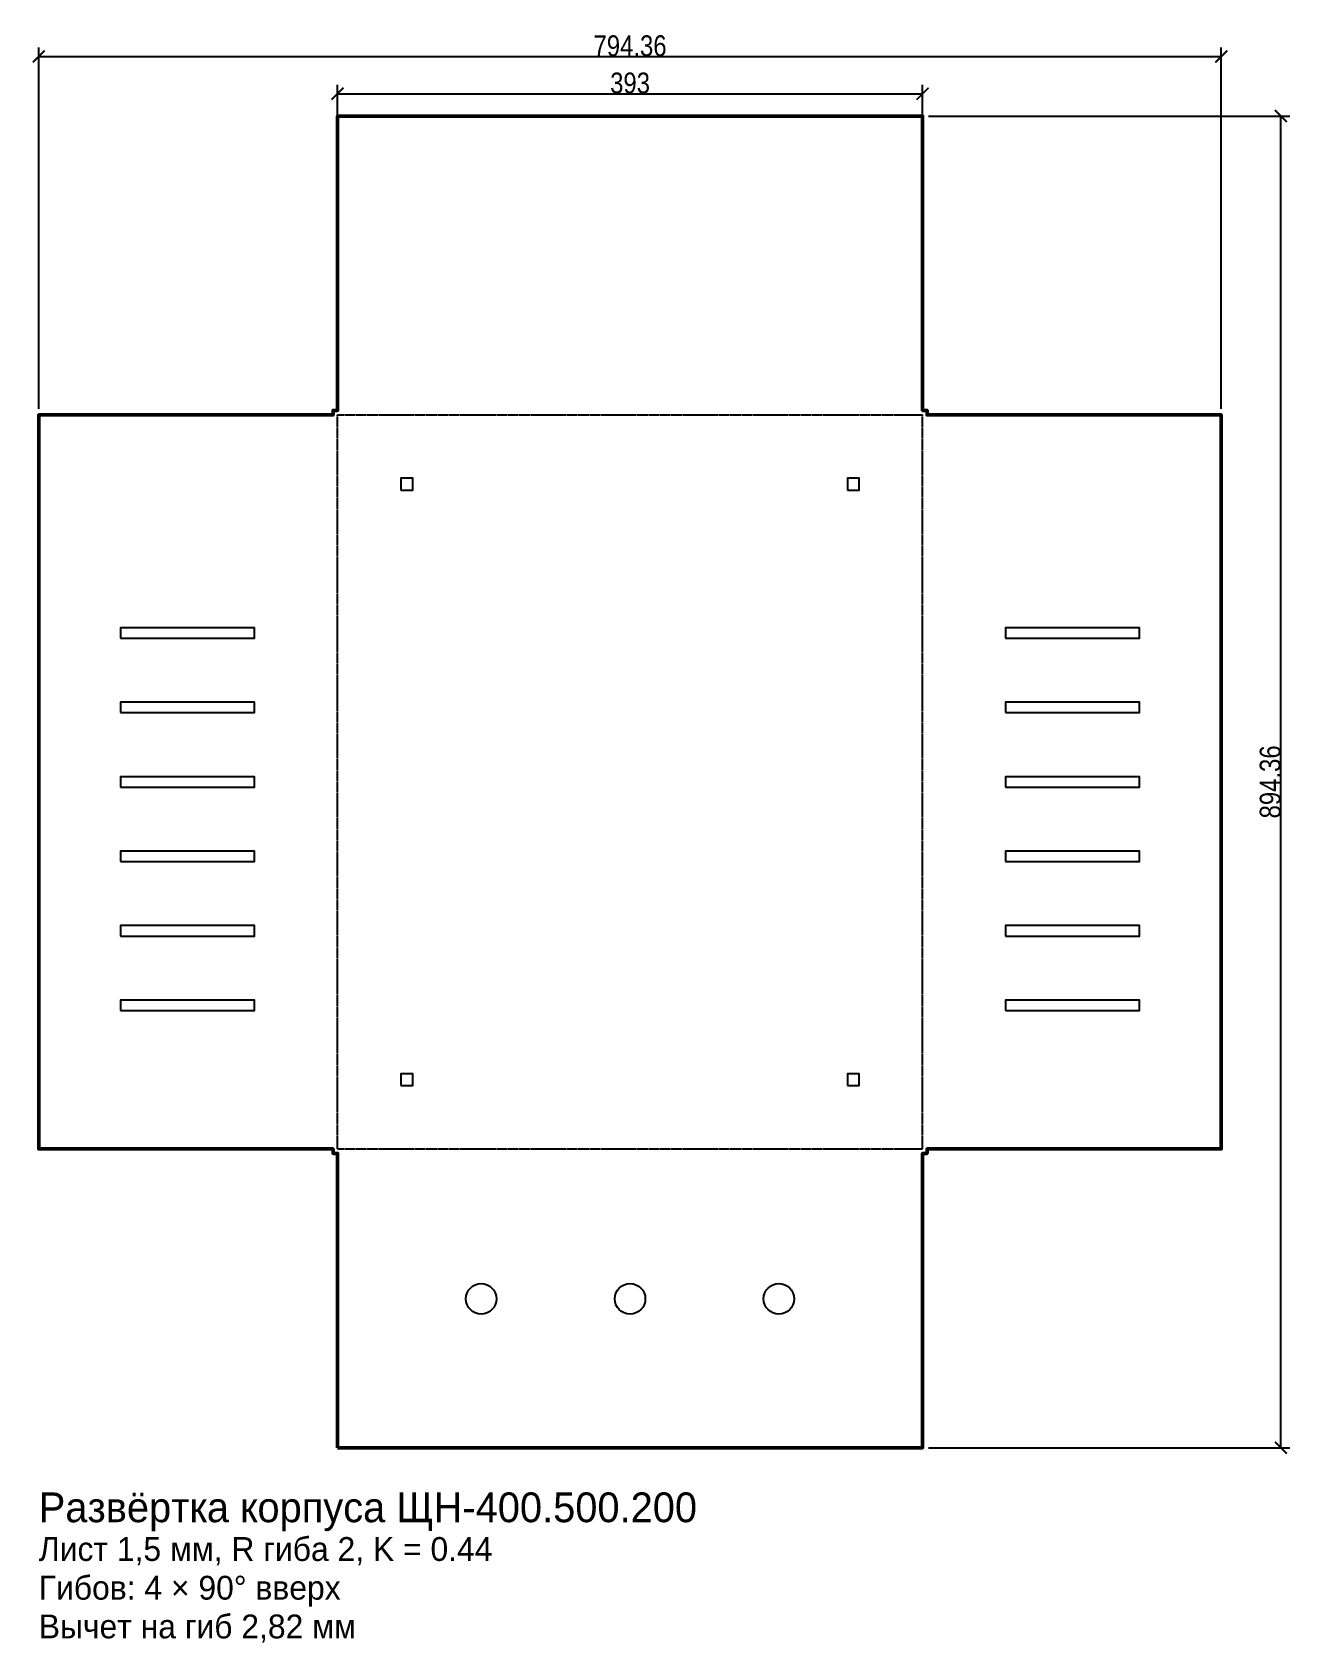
# Model space of a CAD drawing. Header units: millimetres. Extents: x -402 to 443, y -578 to 503.
import ezdxf

# ---------------------------------------------------------------- set-up
doc = ezdxf.new("R2010")
doc.units = ezdxf.units.MM
doc.linetypes.add('DASHED', pattern=[1.524, 1.27, -0.254])
for name, color, linetype in [('BEND', 1, 'DASHED'), ('CUT', 7, 'Continuous'), ('DIM', 3, 'Continuous'), ('TXT', 2, 'Continuous')]:
    doc.layers.add(name, color=color, linetype=linetype)
doc.styles.add('OpenSansCondensed-Light', font='OpenSansCondensed-Light.ttf')
doc.dimstyles.new('G', dxfattribs={"dimtxt": 14, "dimasz": 8, "dimexe": 6, "dimexo": 4, "dimgap": 0.1, "dimtad": 1, "dimzin": 12, "dimdsep": 46, "dimtxsty": 'OpenSansCondensed-Light', "dimblk": 'ARCHTICK', "dimcen": 2.5, "dimclrd": 3, "dimclre": 3, "dimclrt": 3, "dimazin": 3, "dimtfac": 0.5, "dimtmove": 2, "dimatfit": 3})

# ---------------------------------------------------------------- blocks, each defined once
blk = doc.blocks.new('_ARCHTICK')
at = {"color": 0, "linetype": 'BYBLOCK', "const_width": 0.15}
blk.add_lwpolyline([(-0.5, -0.5), (0.5, 0.5)], dxfattribs=at)

msp = doc.modelspace()

# ---------------------------------------------------------------- linework, layer by layer
at = {"layer": 'BEND'}
for p, q in [((-196.5, 246.5), (196.5, 246.5)), ((-196.5, -246.5), (-196.5, 246.5)), ((196.5, -246.5), (196.5, 246.5)), ((-196.5, -246.5), (196.5, -246.5))]:
    msp.add_line(p, q, dxfattribs=at)
at = {"layer": 'CUT', "lineweight": 50}
msp.add_lwpolyline([(-196.5, -447.178), (196.5, -447.178), (196.5, -249.5), (199.5, -249.5), (199.5, -246.5), (397.178, -246.5), (397.178, 246.5), (199.5, 246.5), (199.5, 249.5), (196.5, 249.5), (196.5, 447.178), (-196.5, 447.178), (-196.5, 249.5), (-199.5, 249.5), (-199.5, 246.5), (-397.178, 246.5), (-397.178, -246.5), (-199.5, -246.5), (-199.5, -249.5), (-196.5, -249.5)], close=True, dxfattribs=at)
at = {"layer": 'CUT'}
for points in [[(-154, 196), (-146, 196), (-146, 204), (-154, 204)], [(146, 196), (154, 196), (154, 204), (146, 204)], [(-342.178, 96.5), (-252.178, 96.5), (-252.178, 103.5), (-342.178, 103.5)], [(252.178, 96.5), (342.178, 96.5), (342.178, 103.5), (252.178, 103.5)], [(-342.178, 46.5), (-252.178, 46.5), (-252.178, 53.5), (-342.178, 53.5)], [(252.178, 46.5), (342.178, 46.5), (342.178, 53.5), (252.178, 53.5)], [(-342.178, -3.5), (-252.178, -3.5), (-252.178, 3.5), (-342.178, 3.5)], [(252.178, -3.5), (342.178, -3.5), (342.178, 3.5), (252.178, 3.5)], [(-342.178, -53.5), (-252.178, -53.5), (-252.178, -46.5), (-342.178, -46.5)], [(252.178, -53.5), (342.178, -53.5), (342.178, -46.5), (252.178, -46.5)], [(-342.178, -103.5), (-252.178, -103.5), (-252.178, -96.5), (-342.178, -96.5)], [(252.178, -103.5), (342.178, -103.5), (342.178, -96.5), (252.178, -96.5)], [(-342.178, -153.5), (-252.178, -153.5), (-252.178, -146.5), (-342.178, -146.5)], [(252.178, -153.5), (342.178, -153.5), (342.178, -146.5), (252.178, -146.5)], [(-154, -204), (-146, -204), (-146, -196), (-154, -196)], [(146, -204), (154, -204), (154, -196), (146, -196)]]:
    msp.add_lwpolyline(points, close=True, dxfattribs=at)
for centre in [(-100, -347.178), (0, -347.178), (100, -347.178)]:
    msp.add_circle(centre, 10.25, dxfattribs=at)

# ---------------------------------------------------------------- texts
at = {"layer": 'TXT'}
for s, height, p in [('Развёртка корпуса ЩН-400.500.200', 20, (-397.178, -497.178)), ('Лист 1,5 мм, R гиба 2, K = 0.44', 16, (-397.178, -523.178)), ('Гибов: 4 × 90° вверх', 16, (-397.178, -549.178)), ('Вычет на гиб 2,82 мм', 16, (-397.178, -575.178))]:
    msp.add_text(s, height=height, dxfattribs=at).set_placement(p)

# ---------------------------------------------------------------- dimensions: what is measured, and where the dimension line sits
at = {"layer": 'DIM'}
for base, p1, p2 in [((-397.178, 487.178), (-397.178, 246.5), (397.178, 246.5)), ((-196.5, 462.178), (-196.5, 246.5), (196.5, 246.5))]:
    msp.add_linear_dim(base=base, p1=p1, p2=p2, dimstyle='G', dxfattribs=at).render()
msp.add_linear_dim(base=(437.178, -447.178), p1=(196.5, -447.178), p2=(196.5, 447.178), angle=90, dimstyle='G', dxfattribs=at).render()

doc.saveas('drawing.dxf')
